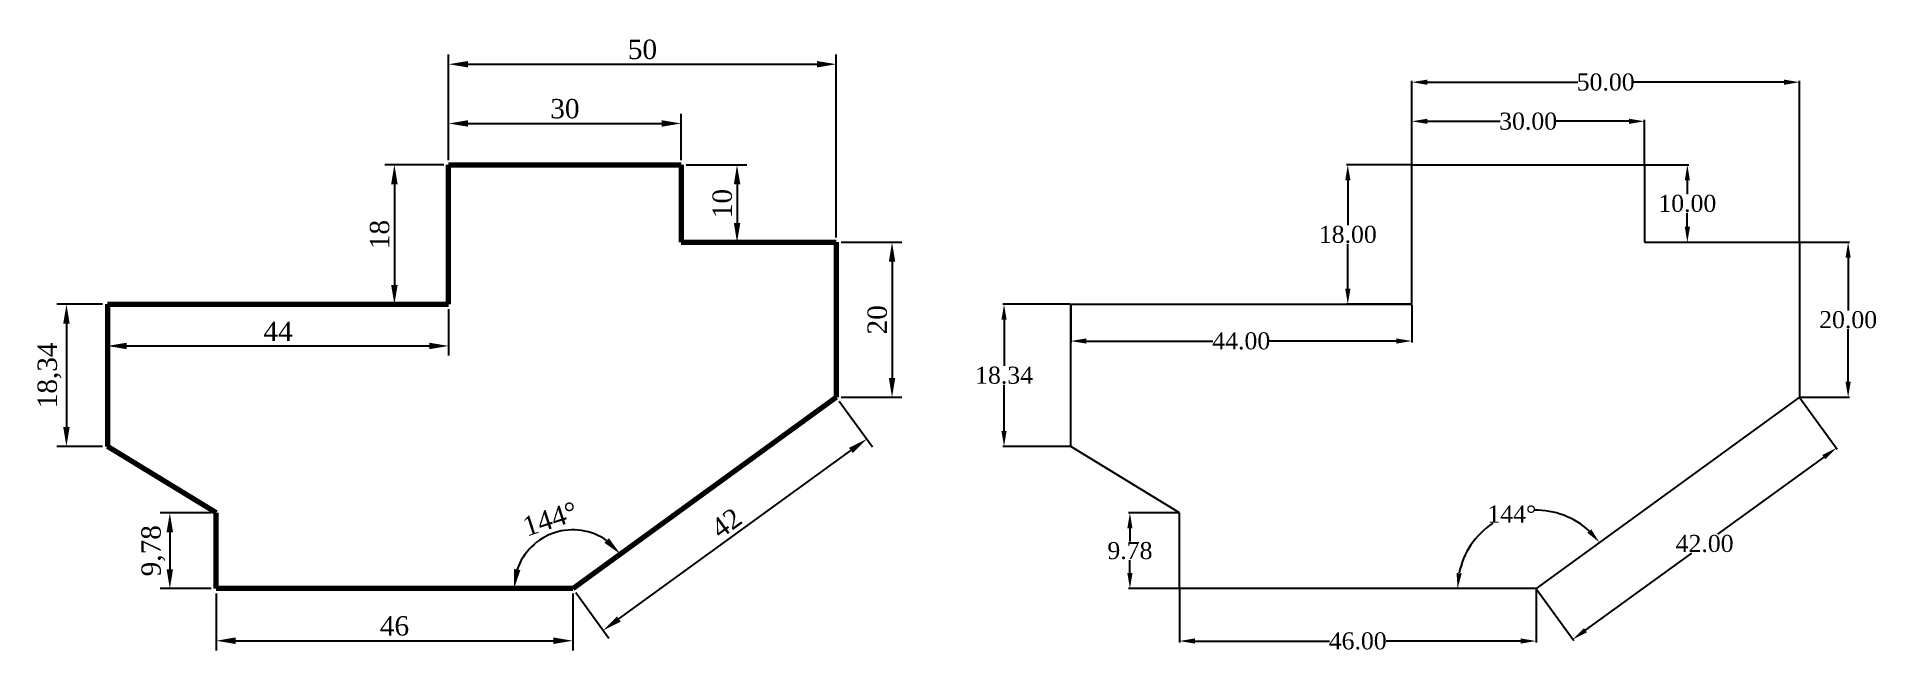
# Model space of a CAD drawing. Header units: millimetres. Extents: x 90 to 327, y 55 to 134.
import ezdxf

# ---------------------------------------------------------------- set-up
doc = ezdxf.new("R2010")
doc.units = ezdxf.units.MM
doc.layers.add('Dimension', color=130, linetype='Continuous')
doc.layers.add('Dimension of second', color=50, linetype='Continuous')
doc.styles.get("Standard").update_dxf_attribs({"font": 'times.ttf'})
doc.dimstyles.new('ISO-25', dxfattribs={"dimtxt": 2.5, "dimasz": 2.5, "dimexe": 1.25, "dimexo": 0.625, "dimtad": 1, "dimtxsty": 'Standard', "dimcen": 2.5, "dimadec": 0, "dimazin": 0, "dimtfac": 1, "dimtmove": 0, "dimatfit": 3, "dimfxl": 1, "dimarcsym": 0})
doc.dimstyles.get("Standard").update_dxf_attribs({"dimtxt": 2.2, "dimasz": 2, "dimexe": 0.18, "dimexo": 0.0625, "dimgap": 0.09, "dimtad": 0, "dimtih": 1, "dimtoh": 1, "dimzin": 0, "dimdsep": 46, "dimtxsty": 'Standard', "dimcen": 0.09, "dimadec": 0, "dimazin": 0, "dimtfac": 1, "dimtofl": 0, "dimtmove": 0, "dimatfit": 3, "dimfxl": 1, "dimtolj": 1, "dimtzin": 0, "dimarcsym": 0})

# ---------------------------------------------------------------- blocks, each defined once
blk = doc.blocks.new('*D2')
at = {"layer": 'Dimension', "color": 0, "lineweight": -2, "transparency": 16777216}
for p, q in [((99.04, 99.34), (99.04, 93.35)), ((143.04, 99.34), (143.04, 93.35)), ((101.54, 94.6), (140.54, 94.6))]:
    blk.add_line(p, q, dxfattribs=at)
at = {"layer": 'Dimension', "color": 0, "transparency": 16777216}
for points in [[(101.54, 95.02), (101.54, 94.18), (99.04, 94.6)], [(140.54, 95.02), (140.54, 94.18), (143.04, 94.6)]]:
    blk.add_solid(points, dxfattribs=at)
at = {"layer": 'Dimension', "color": 0, "transparency": 16777216, "insert": (121.04, 96.48), "char_height": 2.5, "attachment_point": 5}
blk.add_mtext('44', dxfattribs=at)
blk = doc.blocks.new('*D3')
at = {"layer": 'Dimension', "color": 0, "lineweight": -2, "transparency": 16777216}
for p, q in [((98.41, 99.97), (92.5, 99.97)), ((93.75, 97.47), (93.75, 84.13)), ((98.41, 81.63), (92.5, 81.63))]:
    blk.add_line(p, q, dxfattribs=at)
at = {"layer": 'Dimension', "color": 0, "transparency": 16777216}
for points in [[(93.34, 97.47), (94.17, 97.47), (93.75, 99.97)], [(93.34, 84.13), (94.17, 84.13), (93.75, 81.63)]]:
    blk.add_solid(points, dxfattribs=at)
at = {"layer": 'Dimension', "color": 0, "transparency": 16777216, "insert": (91.57, 90.8), "char_height": 2.5, "attachment_point": 5, "rotation": 90}
blk.add_mtext('18,34', dxfattribs=at)
blk = doc.blocks.new('*D4')
at = {"layer": 'Dimension', "color": 0, "lineweight": -2, "transparency": 16777216}
for p, q in [((143.04, 118.59), (143.04, 124.55)), ((173.04, 118.59), (173.04, 124.55)), ((145.54, 123.3), (170.54, 123.3))]:
    blk.add_line(p, q, dxfattribs=at)
at = {"layer": 'Dimension', "color": 0, "transparency": 16777216}
for points in [[(145.54, 123.72), (145.54, 122.89), (143.04, 123.3)], [(170.54, 123.72), (170.54, 122.89), (173.04, 123.3)]]:
    blk.add_solid(points, dxfattribs=at)
at = {"layer": 'Dimension', "color": 0, "transparency": 16777216, "insert": (158.04, 125.2), "char_height": 2.5, "attachment_point": 5}
blk.add_mtext('30', dxfattribs=at)
blk = doc.blocks.new('*D5')
at = {"layer": 'Dimension', "color": 0, "lineweight": -2, "transparency": 16777216}
for p, q in [((143.04, 118.59), (143.04, 132.2)), ((145.54, 130.95), (190.54, 130.95)), ((193.04, 108.59), (193.04, 132.2))]:
    blk.add_line(p, q, dxfattribs=at)
at = {"layer": 'Dimension', "color": 0, "transparency": 16777216}
for points in [[(145.54, 131.36), (145.54, 130.53), (143.04, 130.95)], [(190.54, 131.36), (190.54, 130.53), (193.04, 130.95)]]:
    blk.add_solid(points, dxfattribs=at)
at = {"layer": 'Dimension', "color": 0, "transparency": 16777216, "insert": (168.04, 132.85), "char_height": 2.5, "attachment_point": 5}
blk.add_mtext('50', dxfattribs=at)
blk = doc.blocks.new('*D6')
at = {"layer": 'Dimension', "color": 0, "lineweight": -2, "transparency": 16777216}
for p, q in [((193.66, 107.97), (201.48, 107.97)), ((200.23, 105.47), (200.23, 90.47)), ((193.66, 87.97), (201.48, 87.97))]:
    blk.add_line(p, q, dxfattribs=at)
at = {"layer": 'Dimension', "color": 0, "transparency": 16777216}
for points in [[(199.82, 105.47), (200.65, 105.47), (200.23, 107.97)], [(199.82, 90.47), (200.65, 90.47), (200.23, 87.97)]]:
    blk.add_solid(points, dxfattribs=at)
at = {"layer": 'Dimension', "color": 0, "transparency": 16777216, "insert": (198.33, 97.97), "char_height": 2.5, "attachment_point": 5, "rotation": 90}
blk.add_mtext('20', dxfattribs=at)
blk = doc.blocks.new('*D7')
at = {"layer": 'Dimension', "color": 0, "lineweight": -2, "transparency": 16777216}
for p, q in [((113.06, 62.66), (113.06, 55.31)), ((159.06, 62.66), (159.06, 55.31)), ((115.56, 56.56), (156.56, 56.56))]:
    blk.add_line(p, q, dxfattribs=at)
at = {"layer": 'Dimension', "color": 0, "transparency": 16777216}
for points in [[(115.56, 56.98), (115.56, 56.14), (113.06, 56.56)], [(156.56, 56.98), (156.56, 56.14), (159.06, 56.56)]]:
    blk.add_solid(points, dxfattribs=at)
at = {"layer": 'Dimension', "color": 0, "transparency": 16777216, "insert": (136.06, 58.46), "char_height": 2.5, "attachment_point": 5}
blk.add_mtext('46', dxfattribs=at)
blk = doc.blocks.new('*D8')
at = {"layer": 'Dimension', "color": 0, "lineweight": -2, "transparency": 16777216}
for p, q in [((112.44, 73.06), (105.84, 73.06)), ((107.09, 70.56), (107.09, 65.78)), ((112.44, 63.28), (105.84, 63.28))]:
    blk.add_line(p, q, dxfattribs=at)
at = {"layer": 'Dimension', "color": 0, "transparency": 16777216}
for points in [[(106.67, 70.56), (107.5, 70.56), (107.09, 73.06)], [(106.67, 65.78), (107.5, 65.78), (107.09, 63.28)]]:
    blk.add_solid(points, dxfattribs=at)
at = {"layer": 'Dimension', "color": 0, "transparency": 16777216, "insert": (104.96, 68.17), "char_height": 2.5, "attachment_point": 5, "rotation": 90}
blk.add_mtext('9,78', dxfattribs=at)
blk = doc.blocks.new('*D9')
at = {"layer": 'Dimension', "color": 0, "lineweight": -2, "transparency": 16777216}
for p, q in [((193.41, 87.46), (197.69, 81.57)), ((165, 59.37), (194.93, 81.11)), ((159.43, 62.77), (163.71, 56.89))]:
    blk.add_line(p, q, dxfattribs=at)
at = {"layer": 'Dimension', "color": 0, "transparency": 16777216}
for points in [[(194.68, 81.45), (195.17, 80.78), (196.95, 82.58)], [(164.75, 59.7), (165.24, 59.03), (162.97, 57.9)]]:
    blk.add_solid(points, dxfattribs=at)
at = {"layer": 'Dimension', "color": 0, "transparency": 16777216, "insert": (178.86, 71.76), "char_height": 2.5, "attachment_point": 5, "rotation": 36}
blk.add_mtext('42', dxfattribs=at)
blk = doc.blocks.new('*D10')
at = {"layer": 'Dimension', "color": 0, "lineweight": -2, "transparency": 16777216}
blk.add_arc((159.06, 63.28), 7.59, 54.9614, 161.0386, dxfattribs=at)
at = {"layer": 'Dimension', "color": 0, "transparency": 16777216}
for points in [[(163.71, 69.79), (163.13, 69.2), (165.2, 67.74)], [(152.3, 65.68), (151.47, 65.81), (151.47, 63.28)]]:
    blk.add_solid(points, dxfattribs=at)
at = {"layer": 'Dimension', "color": 0, "transparency": 16777216, "insert": (156.14, 72.29), "char_height": 2.5, "attachment_point": 5, "rotation": 18}
blk.add_mtext('144°', dxfattribs=at)
blk = doc.blocks.new('*D11')
at = {"layer": 'Dimension', "color": 0, "lineweight": -2, "transparency": 16777216}
for p, q in [((142.41, 117.97), (134.8, 117.97)), ((136.05, 115.47), (136.05, 102.47)), ((142.41, 99.97), (134.8, 99.97))]:
    blk.add_line(p, q, dxfattribs=at)
at = {"layer": 'Dimension', "color": 0, "transparency": 16777216}
for points in [[(135.63, 115.47), (136.47, 115.47), (136.05, 117.97)], [(135.63, 102.47), (136.47, 102.47), (136.05, 99.97)]]:
    blk.add_solid(points, dxfattribs=at)
at = {"layer": 'Dimension', "color": 0, "transparency": 16777216, "insert": (134.15, 108.97), "char_height": 2.5, "attachment_point": 5, "rotation": 90}
blk.add_mtext('18', dxfattribs=at)
blk = doc.blocks.new('*D12')
at = {"layer": 'Dimension', "color": 0, "lineweight": -2, "transparency": 16777216}
for p, q in [((173.66, 117.97), (181.49, 117.97)), ((180.24, 115.47), (180.24, 110.47)), ((173.66, 107.97), (181.49, 107.97))]:
    blk.add_line(p, q, dxfattribs=at)
at = {"layer": 'Dimension', "color": 0, "transparency": 16777216}
for points in [[(179.83, 115.47), (180.66, 115.47), (180.24, 117.97)], [(179.83, 110.47), (180.66, 110.47), (180.24, 107.97)]]:
    blk.add_solid(points, dxfattribs=at)
at = {"layer": 'Dimension', "color": 0, "transparency": 16777216, "insert": (178.34, 112.97), "char_height": 2.5, "attachment_point": 5, "rotation": 90}
blk.add_mtext('10', dxfattribs=at)
blk = doc.blocks.new('*D35')
at = {"layer": 'Defpoints', "color": 0, "transparency": 16777216}
for p in [(214.68, 99.97), (223.27, 99.97), (223.27, 81.63)]:
    blk.add_point(p, dxfattribs=at)
at = {"layer": 'Dimension of second', "color": 0, "lineweight": -2, "transparency": 16777216}
for p, q in [((223.21, 99.97), (214.5, 99.97)), ((214.68, 97.97), (214.68, 92.01)), ((214.68, 83.63), (214.68, 89.58)), ((223.21, 81.63), (214.5, 81.63))]:
    blk.add_line(p, q, dxfattribs=at)
at = {"layer": 'Dimension of second', "color": 0, "transparency": 16777216}
for points in [[(214.34, 97.97), (215.01, 97.97), (214.68, 99.97)], [(214.34, 83.63), (215.01, 83.63), (214.68, 81.63)]]:
    blk.add_solid(points, dxfattribs=at)
at = {"layer": 'Dimension of second', "color": 0, "transparency": 16777216, "insert": (214.68, 90.8), "char_height": 2.2, "attachment_point": 5}
blk.add_mtext('\\A1;18.34', dxfattribs=at)
blk = doc.blocks.new('*D36')
at = {"layer": 'Defpoints', "color": 0, "transparency": 16777216}
for p in [(223.27, 99.97), (267.27, 99.97), (267.27, 95.23)]:
    blk.add_point(p, dxfattribs=at)
at = {"layer": 'Dimension of second', "color": 0, "lineweight": -2, "transparency": 16777216}
for p, q in [((223.27, 99.9), (223.27, 95.05)), ((267.27, 99.9), (267.27, 95.05)), ((225.27, 95.23), (241.61, 95.23)), ((265.27, 95.23), (248.93, 95.23))]:
    blk.add_line(p, q, dxfattribs=at)
at = {"layer": 'Dimension of second', "color": 0, "transparency": 16777216}
for points in [[(225.27, 95.57), (225.27, 94.9), (223.27, 95.23)], [(265.27, 95.57), (265.27, 94.9), (267.27, 95.23)]]:
    blk.add_solid(points, dxfattribs=at)
at = {"layer": 'Dimension of second', "color": 0, "transparency": 16777216, "insert": (245.27, 95.23), "char_height": 2.2, "attachment_point": 5}
blk.add_mtext('\\A1;44.00', dxfattribs=at)
blk = doc.blocks.new('*D37')
at = {"layer": 'Defpoints', "color": 0, "transparency": 16777216}
for p in [(259.01, 117.97), (267.27, 117.97), (267.27, 99.97)]:
    blk.add_point(p, dxfattribs=at)
at = {"layer": 'Dimension of second', "color": 0, "lineweight": -2, "transparency": 16777216}
for p, q in [((267.21, 117.97), (258.83, 117.97)), ((259.01, 115.97), (259.01, 110.18)), ((259.01, 101.97), (259.01, 107.75)), ((267.21, 99.97), (258.83, 99.97))]:
    blk.add_line(p, q, dxfattribs=at)
at = {"layer": 'Dimension of second', "color": 0, "transparency": 16777216}
for points in [[(258.68, 115.97), (259.35, 115.97), (259.01, 117.97)], [(258.68, 101.97), (259.35, 101.97), (259.01, 99.97)]]:
    blk.add_solid(points, dxfattribs=at)
at = {"layer": 'Dimension of second', "color": 0, "transparency": 16777216, "insert": (259.01, 108.97), "char_height": 2.2, "attachment_point": 5}
blk.add_mtext('\\A1;18.00', dxfattribs=at)
blk = doc.blocks.new('*D38')
at = {"layer": 'Defpoints', "color": 0, "transparency": 16777216}
for p in [(297.27, 123.58), (267.27, 117.97), (297.27, 117.97)]:
    blk.add_point(p, dxfattribs=at)
at = {"layer": 'Dimension of second', "color": 0, "lineweight": -2, "transparency": 16777216}
for p, q in [((267.27, 118.03), (267.27, 123.76)), ((269.27, 123.58), (278.65, 123.58)), ((295.27, 123.58), (285.89, 123.58)), ((297.27, 118.03), (297.27, 123.76))]:
    blk.add_line(p, q, dxfattribs=at)
at = {"layer": 'Dimension of second', "color": 0, "transparency": 16777216}
for points in [[(269.27, 123.92), (269.27, 123.25), (267.27, 123.58)], [(295.27, 123.92), (295.27, 123.25), (297.27, 123.58)]]:
    blk.add_solid(points, dxfattribs=at)
at = {"layer": 'Dimension of second', "color": 0, "transparency": 16777216, "insert": (282.27, 123.58), "char_height": 2.2, "attachment_point": 5}
blk.add_mtext('\\A1;30.00', dxfattribs=at)
blk = doc.blocks.new('*D39')
at = {"layer": 'Defpoints', "color": 0, "transparency": 16777216}
for p in [(317.27, 128.63), (267.27, 117.97), (317.27, 107.97)]:
    blk.add_point(p, dxfattribs=at)
at = {"layer": 'Dimension of second', "color": 0, "lineweight": -2, "transparency": 16777216}
for p, q in [((267.27, 118.03), (267.27, 128.81)), ((269.27, 128.63), (288.66, 128.63)), ((315.27, 128.63), (295.88, 128.63)), ((317.27, 108.03), (317.27, 128.81))]:
    blk.add_line(p, q, dxfattribs=at)
at = {"layer": 'Dimension of second', "color": 0, "transparency": 16777216}
for points in [[(269.27, 128.96), (269.27, 128.29), (267.27, 128.63)], [(315.27, 128.96), (315.27, 128.29), (317.27, 128.63)]]:
    blk.add_solid(points, dxfattribs=at)
at = {"layer": 'Dimension of second', "color": 0, "transparency": 16777216, "insert": (292.27, 128.63), "char_height": 2.2, "attachment_point": 5}
blk.add_mtext('\\A1;50.00', dxfattribs=at)
blk = doc.blocks.new('*D40')
at = {"layer": 'Defpoints', "color": 0, "transparency": 16777216}
for p in [(297.27, 117.97), (297.27, 107.97), (302.8, 107.97)]:
    blk.add_point(p, dxfattribs=at)
at = {"layer": 'Dimension of second', "color": 0, "lineweight": -2, "transparency": 16777216}
for p, q in [((297.33, 117.97), (302.98, 117.97)), ((302.8, 115.97), (302.8, 114.18)), ((302.8, 109.97), (302.8, 111.75)), ((297.33, 107.97), (302.98, 107.97))]:
    blk.add_line(p, q, dxfattribs=at)
at = {"layer": 'Dimension of second', "color": 0, "transparency": 16777216}
for points in [[(302.47, 115.97), (303.14, 115.97), (302.8, 117.97)], [(302.47, 109.97), (303.14, 109.97), (302.8, 107.97)]]:
    blk.add_solid(points, dxfattribs=at)
at = {"layer": 'Dimension of second', "color": 0, "transparency": 16777216, "insert": (302.8, 112.97), "char_height": 2.2, "attachment_point": 5}
blk.add_mtext('\\A1;10.00', dxfattribs=at)
blk = doc.blocks.new('*D41')
at = {"layer": 'Defpoints', "color": 0, "transparency": 16777216}
for p in [(317.27, 107.97), (317.27, 87.97), (323.54, 87.97)]:
    blk.add_point(p, dxfattribs=at)
at = {"layer": 'Dimension of second', "color": 0, "lineweight": -2, "transparency": 16777216}
for p, q in [((317.33, 107.97), (323.72, 107.97)), ((323.54, 105.97), (323.54, 99.18)), ((323.54, 89.97), (323.54, 96.75)), ((317.33, 87.97), (323.72, 87.97))]:
    blk.add_line(p, q, dxfattribs=at)
at = {"layer": 'Dimension of second', "color": 0, "transparency": 16777216}
for points in [[(323.2, 105.97), (323.87, 105.97), (323.54, 107.97)], [(323.2, 89.97), (323.87, 89.97), (323.54, 87.97)]]:
    blk.add_solid(points, dxfattribs=at)
at = {"layer": 'Dimension of second', "color": 0, "transparency": 16777216, "insert": (323.54, 97.97), "char_height": 2.2, "attachment_point": 5}
blk.add_mtext('\\A1;20.00', dxfattribs=at)
blk = doc.blocks.new('*D42')
at = {"layer": 'Defpoints', "color": 0, "transparency": 16777216}
for p in [(237.29, 63.28), (283.29, 63.28), (283.29, 56.52)]:
    blk.add_point(p, dxfattribs=at)
at = {"layer": 'Dimension of second', "color": 0, "lineweight": -2, "transparency": 16777216}
for p, q in [((237.29, 63.22), (237.29, 56.34)), ((283.29, 63.22), (283.29, 56.34)), ((239.29, 56.52), (256.63, 56.52)), ((281.29, 56.52), (263.95, 56.52))]:
    blk.add_line(p, q, dxfattribs=at)
at = {"layer": 'Dimension of second', "color": 0, "transparency": 16777216}
for points in [[(239.29, 56.86), (239.29, 56.19), (237.29, 56.52)], [(281.29, 56.86), (281.29, 56.19), (283.29, 56.52)]]:
    blk.add_solid(points, dxfattribs=at)
at = {"layer": 'Dimension of second', "color": 0, "transparency": 16777216, "insert": (260.29, 56.52), "char_height": 2.2, "attachment_point": 5}
blk.add_mtext('\\A1;46.00', dxfattribs=at)
blk = doc.blocks.new('*D43')
at = {"layer": 'Defpoints', "color": 0, "transparency": 16777216}
for p in [(237.29, 73.06), (230.91, 63.28), (237.29, 63.28)]:
    blk.add_point(p, dxfattribs=at)
at = {"layer": 'Dimension of second', "color": 0, "lineweight": -2, "transparency": 16777216}
for p, q in [((237.23, 73.06), (230.73, 73.06)), ((230.91, 71.06), (230.91, 69.38)), ((230.91, 65.28), (230.91, 66.96)), ((237.23, 63.28), (230.73, 63.28))]:
    blk.add_line(p, q, dxfattribs=at)
at = {"layer": 'Dimension of second', "color": 0, "transparency": 16777216}
for points in [[(230.58, 71.06), (231.24, 71.06), (230.91, 73.06)], [(230.58, 65.28), (231.24, 65.28), (230.91, 63.28)]]:
    blk.add_solid(points, dxfattribs=at)
at = {"layer": 'Dimension of second', "color": 0, "transparency": 16777216, "insert": (230.91, 68.17), "char_height": 2.2, "attachment_point": 5}
blk.add_mtext('\\A1;9.78', dxfattribs=at)
blk = doc.blocks.new('*D44')
at = {"layer": 'Defpoints', "color": 0, "transparency": 16777216}
for p in [(317.27, 87.97), (322.02, 81.43), (283.29, 63.28)]:
    blk.add_point(p, dxfattribs=at)
at = {"layer": 'Dimension of second', "color": 0, "lineweight": -2, "transparency": 16777216}
for p, q in [((317.31, 87.92), (322.13, 81.28)), ((320.4, 80.25), (306.7, 70.3)), ((289.66, 57.92), (303.36, 67.87)), ((283.33, 63.23), (288.15, 56.6))]:
    blk.add_line(p, q, dxfattribs=at)
at = {"layer": 'Dimension of second', "color": 0, "transparency": 16777216}
for points in [[(320.21, 80.52), (320.6, 79.98), (322.02, 81.43)], [(289.46, 58.19), (289.86, 57.65), (288.04, 56.74)]]:
    blk.add_solid(points, dxfattribs=at)
at = {"layer": 'Dimension of second', "color": 0, "transparency": 16777216, "insert": (305.03, 69.09), "char_height": 2.2, "attachment_point": 5}
blk.add_mtext('\\A1;42.00', dxfattribs=at)
blk = doc.blocks.new('*D45')
at = {"layer": 'Defpoints', "color": 0, "transparency": 16777216}
for p in [(317.27, 87.97), (284.35, 73.35), (237.29, 63.28), (283.29, 63.28), (283.29, 63.28)]:
    blk.add_point(p, dxfattribs=at)
at = {"layer": 'Dimension of second', "color": 0, "lineweight": -2, "transparency": 16777216}
for start, end in [(123.543, 168.6585), (47.3415, 91.2789)]:
    blk.add_arc((283.29, 63.28), 10.12, start, end, dxfattribs=at)
at = {"layer": 'Dimension of second', "color": 0, "transparency": 16777216}
for points in [[(290.4, 70.94), (289.9, 70.5), (291.48, 69.23)], [(273.7, 65.24), (273.04, 65.3), (273.17, 63.28)]]:
    blk.add_solid(points, dxfattribs=at)
at = {"layer": 'Dimension of second', "color": 0, "transparency": 16777216, "insert": (280.16, 72.91), "char_height": 2.2, "attachment_point": 5}
blk.add_mtext('\\A1;144°', dxfattribs=at)

msp = doc.modelspace()

# ---------------------------------------------------------------- linework, layer by layer
at = {"lineweight": 70}
for p, q in [((143.04, 99.967), (143.04, 117.967)), ((143.04, 117.967), (173.04, 117.967)), ((173.04, 117.967), (173.04, 107.967)), ((173.04, 107.967), (193.04, 107.967)), ((193.04, 107.967), (193.04, 87.967)), ((99.04, 99.967), (143.04, 99.967)), ((99.04, 99.967), (99.04, 81.627)), ((193.04, 87.967), (159.061, 63.28)), ((113.061, 73.06), (99.04, 81.627)), ((113.061, 63.28), (113.061, 73.06)), ((159.061, 63.28), (113.061, 63.28))]:
    msp.add_line(p, q, dxfattribs=at)
for p, q in [((267.271, 99.967), (267.271, 117.967)), ((267.271, 117.967), (297.271, 117.967)), ((297.271, 117.967), (297.271, 107.967)), ((297.271, 107.967), (317.271, 107.967)), ((317.271, 107.967), (317.271, 87.967)), ((223.271, 81.627), (223.271, 99.967)), ((223.271, 99.967), (267.271, 99.967)), ((317.271, 87.967), (283.292, 63.28)), ((237.292, 73.06), (223.271, 81.627)), ((237.292, 63.28), (237.292, 73.06)), ((283.292, 63.28), (237.292, 63.28))]:
    msp.add_line(p, q)

# ---------------------------------------------------------------- dimensions: what is measured, and where the dimension line sits
at = {"layer": 'Dimension'}
for base, p1, p2, picture, middle in [((193.04, 130.946), (143.04, 117.967), (193.04, 107.967), '*D5', (168.04, 132.848)), ((173.04, 123.302), (143.04, 117.967), (173.04, 117.967), '*D4', (158.04, 125.204)), ((159.061, 56.56), (113.061, 63.28), (159.061, 63.28), '*D7', (136.061, 58.461))]:
    dim = msp.add_linear_dim(base=base, p1=p1, p2=p2, dimstyle='ISO-25', dxfattribs=at)
    dim.commit()
    dim.dimension.update_dxf_attribs({"geometry": picture, "text_midpoint": middle})
for base, p1, p2, picture, middle in [((136.05, 99.967), (143.04, 117.967), (143.04, 99.967), '*D11', (134.149, 108.967)), ((180.243, 107.967), (173.04, 117.967), (173.04, 107.967), '*D12', (178.342, 112.967)), ((200.232, 87.967), (193.04, 107.967), (193.04, 87.967), '*D6', (198.33, 97.967)), ((93.755, 81.627), (99.04, 99.967), (99.04, 81.627), '*D3', (91.572, 90.797)), ((107.087, 63.28), (113.061, 73.06), (113.061, 63.28), '*D8', (104.96, 68.17))]:
    dim = msp.add_linear_dim(base=base, p1=p1, p2=p2, angle=90, dimstyle='ISO-25', dxfattribs=at)
    dim.commit()
    dim.dimension.update_dxf_attribs({"geometry": picture, "text_midpoint": middle})
dim = msp.add_linear_dim(base=(143.04, 94.601), p1=(99.04, 99.967), p2=(143.04, 99.967), dimstyle='ISO-25', dxfattribs=at)
dim.commit()
dim.dimension.update_dxf_attribs({"geometry": '*D2', "text_midpoint": (121.04, 94.601), "dimtype": 160})
dim = msp.add_angular_dim_2l(base=(159.854, 70.827), line1=((193.04, 87.967), (159.061, 63.28)), line2=((159.061, 63.28), (113.061, 63.28)), dimstyle='ISO-25', dxfattribs=at)
dim.commit()
dim.dimension.update_dxf_attribs({"geometry": '*D10', "text_midpoint": (156.135, 72.286)})
dim = msp.add_aligned_dim(p1=(159.061, 63.28), p2=(193.04, 87.967), distance=-6.654, dimstyle='ISO-25', dxfattribs=at)
dim.commit()
dim.dimension.update_dxf_attribs({"geometry": '*D9', "text_midpoint": (178.857, 71.761)})
at = {"layer": 'Dimension of second'}
for base, p1, p2, picture, middle in [((317.271, 128.626), (267.271, 117.967), (317.271, 107.967), '*D39', (292.271, 128.626)), ((297.271, 123.583), (267.271, 117.967), (297.271, 117.967), '*D38', (282.271, 123.583)), ((267.271, 95.233), (223.271, 99.967), (267.271, 99.967), '*D36', (245.271, 95.233)), ((283.292, 56.523), (237.292, 63.28), (283.292, 63.28), '*D42', (260.292, 56.523))]:
    dim = msp.add_linear_dim(base=base, p1=p1, p2=p2, dimstyle='Standard', dxfattribs=at)
    dim.commit()
    dim.dimension.update_dxf_attribs({"geometry": picture, "text_midpoint": middle})
for base, p1, p2, picture, middle in [((259.012, 117.967), (267.271, 99.967), (267.271, 117.967), '*D37', (259.012, 108.967)), ((302.802, 107.967), (297.271, 117.967), (297.271, 107.967), '*D40', (302.802, 112.967)), ((323.538, 87.967), (317.271, 107.967), (317.271, 87.967), '*D41', (323.538, 97.967)), ((214.677, 99.967), (223.271, 81.627), (223.271, 99.967), '*D35', (214.677, 90.797)), ((230.91, 63.28), (237.292, 73.06), (237.292, 63.28), '*D43', (230.91, 68.17))]:
    dim = msp.add_linear_dim(base=base, p1=p1, p2=p2, angle=90, dimstyle='Standard', dxfattribs=at)
    dim.commit()
    dim.dimension.update_dxf_attribs({"geometry": picture, "text_midpoint": middle})
dim = msp.add_angular_dim_2l(base=(284.35, 73.345), line1=((317.271, 87.967), (283.292, 63.28)), line2=((283.292, 63.28), (237.292, 63.28)), dimstyle='Standard', dxfattribs=at)
dim.commit()
dim.dimension.update_dxf_attribs({"geometry": '*D45', "text_midpoint": (280.165, 72.905)})
dim = msp.add_aligned_dim(p1=(283.292, 63.28), p2=(317.271, 87.967), distance=-8.081, dimstyle='Standard', dxfattribs=at)
dim.commit()
dim.dimension.update_dxf_attribs({"geometry": '*D44', "text_midpoint": (305.031, 69.086)})

doc.saveas('drawing.dxf')
